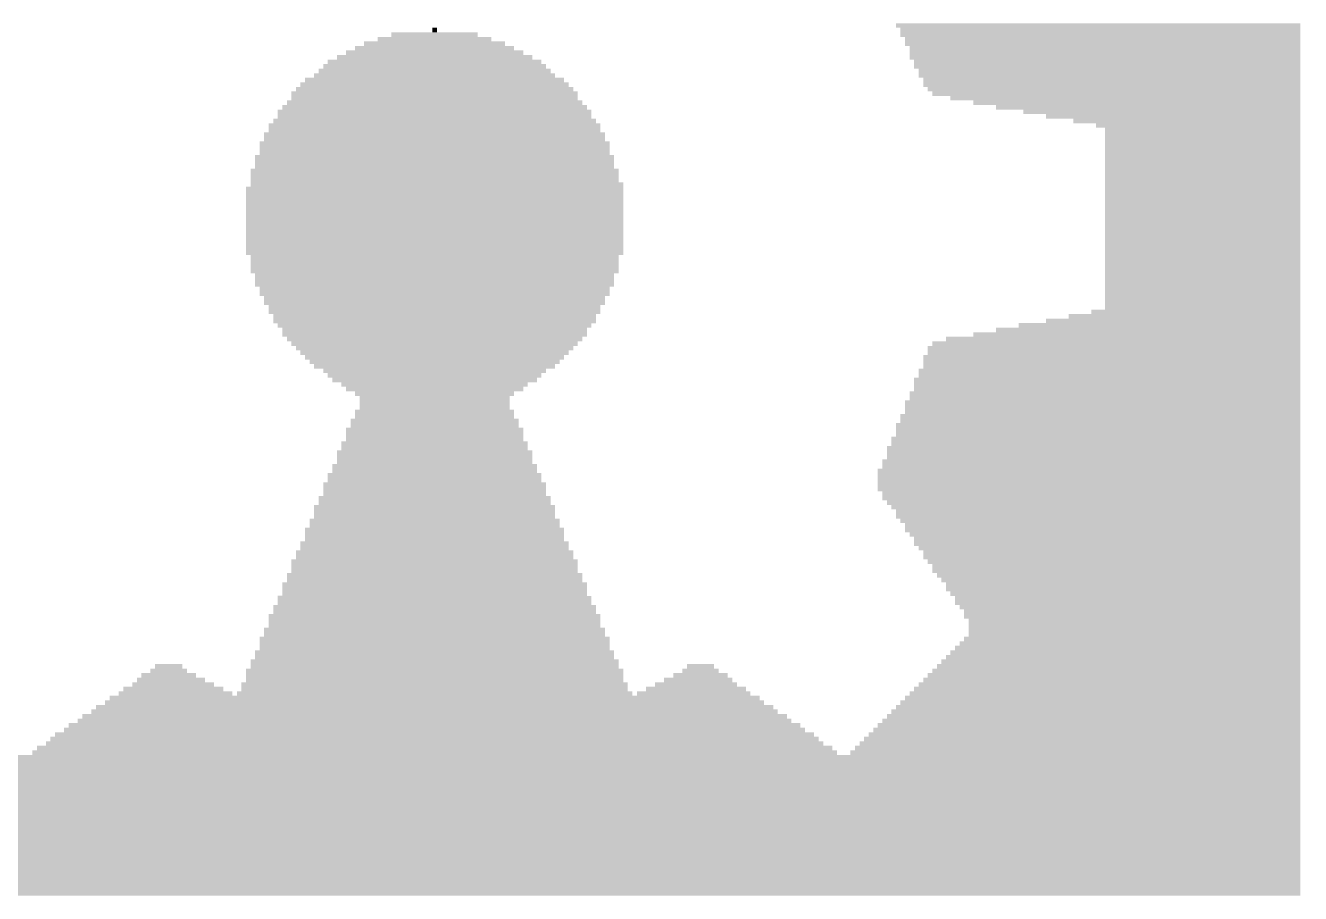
# Model space of a CAD drawing. Extents: x -3564 to 3564, y -2067 to 2176.
# Drawn here: x -145.3 to 180, y -1813.9 to -1592.3 of the extents above; entities that cross this region are included whole.
import ezdxf

# ---------------------------------------------------------------- set-up
doc = ezdxf.new("R2010")
doc.units = 0
doc.layers.add('SILKSCREEN_BOTTOM', color=6, linetype='CONTINUOUS')

msp = doc.modelspace()

# ---------------------------------------------------------------- hatches: boundary and pattern name
at = {"layer": 'SILKSCREEN_BOTTOM'}
for points in [[(-40.345157, -1594.089094), (-41.504843, -1594.089094), (-41.504843, -1592.925512), (-40.345157, -1592.929331)], [(180, -1592.92937), (76.785669, -1592.92937), (76.785669, -1591.765787), (180, -1591.769646)], [(180, -1594.089094), (77.945394, -1594.089094), (77.945394, -1592.925512), (180, -1592.929331)], [(-22.949488, -1597.568228), (-58.900512, -1597.568228), (-58.900512, -1596.404685), (-22.949488, -1596.408465)], [(-26.428622, -1596.408504), (-55.421378, -1596.408504), (-55.421378, -1595.244961), (-26.428622, -1595.24878)], [(-29.907756, -1595.248819), (-51.942244, -1595.248819), (-51.942244, -1594.085236), (-29.907756, -1594.089055)], [(180, -1595.248819), (77.945394, -1595.248819), (77.945394, -1594.085236), (180, -1594.089055)], [(180, -1596.408504), (79.105079, -1596.408504), (79.105079, -1595.244961), (180, -1595.24878)], [(180, -1597.568228), (79.105079, -1597.568228), (79.105079, -1596.404685), (180, -1596.408465)], [(-15.99122, -1601.047362), (-65.85878, -1601.047362), (-65.85878, -1599.883858), (-15.99122, -1599.887598)], [(-18.31063, -1599.887638), (-63.53937, -1599.887638), (-63.53937, -1598.724134), (-18.31063, -1598.727913)], [(-20.630039, -1598.727953), (-61.219961, -1598.727953), (-61.219961, -1597.564409), (-20.630039, -1597.568189)], [(180, -1598.727953), (80.264803, -1598.727953), (80.264803, -1597.564409), (180, -1597.568189)], [(180, -1599.887638), (80.264803, -1599.887638), (80.264803, -1598.724134), (180, -1598.727913)], [(180, -1601.047362), (80.264803, -1601.047362), (80.264803, -1599.883858), (180, -1599.887598)], [(-11.352362, -1604.526496), (-70.497638, -1604.526496), (-70.497638, -1603.363031), (-11.352362, -1603.366732)], [(-12.512087, -1603.366772), (-69.337913, -1603.366772), (-69.337913, -1602.203307), (-12.512087, -1602.207047)], [(-13.671772, -1602.207087), (-68.178228, -1602.207087), (-68.178228, -1601.043583), (-13.671772, -1601.047323)], [(180, -1602.207087), (81.424528, -1602.207087), (81.424528, -1601.043583), (180, -1601.047323)], [(180, -1603.366772), (81.424528, -1603.366772), (81.424528, -1602.203307), (180, -1602.207047)], [(180, -1604.526496), (82.584213, -1604.526496), (82.584213, -1603.363031), (180, -1603.366732)], [(-6.713504, -1608.00563), (-75.136496, -1608.00563), (-75.136496, -1606.842205), (-6.713504, -1606.845866)], [(-7.873228, -1606.845906), (-73.976772, -1606.845906), (-73.976772, -1605.68248), (-7.873228, -1605.686181)], [(-10.192638, -1605.68622), (-71.657362, -1605.68622), (-71.657362, -1604.522756), (-10.192638, -1604.526457)], [(180, -1605.68622), (82.584213, -1605.68622), (82.584213, -1604.522756), (180, -1604.526457)], [(180, -1606.845906), (83.743937, -1606.845906), (83.743937, -1605.68248), (180, -1605.686181)], [(180, -1608.00563), (83.743937, -1608.00563), (83.743937, -1606.842205), (180, -1606.845866)], [(-4.394094, -1610.325039), (-77.455906, -1610.325039), (-77.455906, -1609.161654), (-4.394094, -1609.165315)], [(-5.553819, -1609.165354), (-76.296181, -1609.165354), (-76.296181, -1608.001929), (-5.553819, -1608.005591)], [(180, -1609.165354), (84.903661, -1609.165354), (84.903661, -1608.001929), (180, -1608.005591)], [(180, -1610.325039), (86.063346, -1610.325039), (86.063346, -1609.161654), (180, -1609.165315)], [(-2.074685, -1613.804173), (-79.775315, -1613.804173), (-79.775315, -1612.640827), (-2.074685, -1612.644449)], [(-3.23437, -1612.644488), (-78.61563, -1612.644488), (-78.61563, -1611.481102), (-3.23437, -1611.484724)], [(-4.394094, -1611.484764), (-77.455906, -1611.484764), (-77.455906, -1610.321378), (-4.394094, -1610.325)], [(180, -1611.484764), (90.702205, -1611.484764), (90.702205, -1610.321378), (180, -1610.325)], [(180, -1612.644488), (96.500748, -1612.644488), (96.500748, -1611.481102), (180, -1611.484724)], [(180, -1613.804173), (102.299331, -1613.804173), (102.299331, -1612.640827), (180, -1612.644449)], [(0.244724, -1617.283307), (-82.094764, -1617.283307), (-82.094764, -1616.12), (0.244724, -1616.123583)], [(-0.914961, -1614.963898), (-80.935039, -1614.963898), (-80.935039, -1613.800551), (-0.914961, -1613.804134)], [(-0.914961, -1616.123622), (-80.935039, -1616.123622), (-80.935039, -1614.960276), (-0.914961, -1614.963858)], [(180, -1614.963898), (109.257598, -1614.963898), (109.257598, -1613.800551), (180, -1613.804134)], [(180, -1616.123622), (115.056142, -1616.123622), (115.056142, -1614.960276), (180, -1614.963858)], [(180, -1617.283307), (122.014409, -1617.283307), (122.014409, -1616.12), (180, -1616.123583)], [(2.564134, -1620.762441), (-84.414173, -1620.762441), (-84.414173, -1619.599173), (2.564134, -1619.602717)], [(1.404409, -1618.443031), (-83.254449, -1618.443031), (-83.254449, -1617.279724), (1.404409, -1617.283268)], [(1.404409, -1619.602756), (-83.254449, -1619.602756), (-83.254449, -1618.439449), (1.404409, -1618.442992)], [(180, -1618.443031), (127.812953, -1618.443031), (127.812953, -1617.279724), (180, -1617.283268)], [(180, -1619.602756), (130.132402, -1619.602756), (130.132402, -1618.439449), (180, -1618.442992)], [(180, -1620.762441), (130.132402, -1620.762441), (130.132402, -1619.599173), (180, -1619.602717)], [(3.723858, -1623.08189), (-85.573898, -1623.08189), (-85.573898, -1621.918622), (3.723858, -1621.922126)], [(3.723858, -1624.241575), (-85.573898, -1624.241575), (-85.573898, -1623.078346), (3.723858, -1623.08185)], [(2.564134, -1621.922165), (-84.414173, -1621.922165), (-84.414173, -1620.758898), (2.564134, -1620.762402)], [(180, -1621.922165), (130.132402, -1621.922165), (130.132402, -1620.758898), (180, -1620.762402)], [(180, -1623.08189), (130.132402, -1623.08189), (130.132402, -1621.918622), (180, -1621.922126)], [(180, -1624.241575), (130.132402, -1624.241575), (130.132402, -1623.078346), (180, -1623.08185)], [(4.883543, -1626.561024), (-86.733583, -1626.561024), (-86.733583, -1625.397795), (4.883543, -1625.40126)], [(3.723858, -1625.401299), (-85.573898, -1625.401299), (-85.573898, -1624.238071), (3.723858, -1624.241535)], [(180, -1625.401299), (130.132402, -1625.401299), (130.132402, -1624.238071), (180, -1624.241535)], [(180, -1626.561024), (130.132402, -1626.561024), (130.132402, -1625.397795), (180, -1625.40126)], [(6.043268, -1630.040157), (-87.893307, -1630.040157), (-87.893307, -1628.876969), (6.043268, -1628.880394)], [(4.883543, -1627.720709), (-86.733583, -1627.720709), (-86.733583, -1626.55752), (4.883543, -1626.560984)], [(4.883543, -1628.880433), (-86.733583, -1628.880433), (-86.733583, -1627.717244), (4.883543, -1627.720669)], [(180, -1627.720709), (130.132402, -1627.720709), (130.132402, -1626.55752), (180, -1626.560984)], [(180, -1628.880433), (130.132402, -1628.880433), (130.132402, -1627.717244), (180, -1627.720669)], [(180, -1630.040157), (130.132402, -1630.040157), (130.132402, -1628.876969), (180, -1628.880394)], [(6.043268, -1631.199843), (-87.893307, -1631.199843), (-87.893307, -1630.036693), (6.043268, -1630.040118)], [(6.043268, -1632.359567), (-87.893307, -1632.359567), (-87.893307, -1631.196417), (6.043268, -1631.199803)], [(7.202992, -1633.519291), (-87.893307, -1633.519291), (-87.893307, -1632.356142), (7.202992, -1632.359528)], [(180, -1631.199843), (130.132402, -1631.199843), (130.132402, -1630.036693), (180, -1630.040118)], [(180, -1632.359567), (130.132402, -1632.359567), (130.132402, -1631.196417), (180, -1631.199803)], [(180, -1633.519291), (130.132402, -1633.519291), (130.132402, -1632.356142), (180, -1632.359528)], [(7.202992, -1634.678976), (-89.053031, -1634.678976), (-89.053031, -1633.515866), (7.202992, -1633.519252)], [(7.202992, -1635.838701), (-89.053031, -1635.838701), (-89.053031, -1634.675591), (7.202992, -1634.678937)], [(7.202992, -1636.998425), (-89.053031, -1636.998425), (-89.053031, -1635.835315), (7.202992, -1635.838661)], [(180, -1634.678976), (130.132402, -1634.678976), (130.132402, -1633.515866), (180, -1633.519252)], [(180, -1635.838701), (130.132402, -1635.838701), (130.132402, -1634.675591), (180, -1634.678937)], [(180, -1636.998425), (130.132402, -1636.998425), (130.132402, -1635.835315), (180, -1635.838661)], [(7.202992, -1638.15811), (-89.053031, -1638.15811), (-89.053031, -1636.995039), (7.202992, -1636.998386)], [(7.202992, -1639.317835), (-89.053031, -1639.317835), (-89.053031, -1638.154764), (7.202992, -1638.158071)], [(7.202992, -1640.477559), (-89.053031, -1640.477559), (-89.053031, -1639.314488), (7.202992, -1639.317795)], [(180, -1638.15811), (130.132402, -1638.15811), (130.132402, -1636.995039), (180, -1636.998386)], [(180, -1639.317835), (130.132402, -1639.317835), (130.132402, -1638.154764), (180, -1638.158071)], [(180, -1640.477559), (130.132402, -1640.477559), (130.132402, -1639.314488), (180, -1639.317795)], [(7.202992, -1641.637244), (-89.053031, -1641.637244), (-89.053031, -1640.474213), (7.202992, -1640.47752)], [(7.202992, -1642.796969), (-89.053031, -1642.796969), (-89.053031, -1641.633937), (7.202992, -1641.637205)], [(180, -1641.637244), (130.132402, -1641.637244), (130.132402, -1640.474213), (180, -1640.47752)], [(180, -1642.796969), (130.132402, -1642.796969), (130.132402, -1641.633937), (180, -1641.637205)], [(7.202992, -1643.956693), (-89.053031, -1643.956693), (-89.053031, -1642.793661), (7.202992, -1642.796929)], [(7.202992, -1645.116378), (-89.053031, -1645.116378), (-89.053031, -1643.953386), (7.202992, -1643.956654)], [(7.202992, -1646.276102), (-89.053031, -1646.276102), (-89.053031, -1645.11311), (7.202992, -1645.116339)], [(180, -1643.956693), (130.132402, -1643.956693), (130.132402, -1642.793661), (180, -1642.796929)], [(180, -1645.116378), (130.132402, -1645.116378), (130.132402, -1643.953386), (180, -1643.956654)], [(180, -1646.276102), (130.132402, -1646.276102), (130.132402, -1645.11311), (180, -1645.116339)], [(7.202992, -1647.435827), (-89.053031, -1647.435827), (-89.053031, -1646.272835), (7.202992, -1646.276063)], [(7.202992, -1648.595512), (-89.053031, -1648.595512), (-89.053031, -1647.432559), (7.202992, -1647.435787)], [(7.202992, -1649.755236), (-89.053031, -1649.755236), (-89.053031, -1648.592283), (7.202992, -1648.595472)], [(180, -1647.435827), (130.132402, -1647.435827), (130.132402, -1646.272835), (180, -1646.276063)], [(180, -1648.595512), (130.132402, -1648.595512), (130.132402, -1647.432559), (180, -1647.435787)], [(180, -1649.755236), (130.132402, -1649.755236), (130.132402, -1648.592283), (180, -1648.595472)], [(7.202992, -1650.914961), (-89.053031, -1650.914961), (-89.053031, -1649.752008), (7.202992, -1649.755197)], [(6.043268, -1652.074646), (-87.893307, -1652.074646), (-87.893307, -1650.911732), (6.043268, -1650.914921)], [(6.043268, -1653.23437), (-87.893307, -1653.23437), (-87.893307, -1652.071457), (6.043268, -1652.074606)], [(180, -1650.914961), (130.132402, -1650.914961), (130.132402, -1649.752008), (180, -1649.755197)], [(180, -1652.074646), (130.132402, -1652.074646), (130.132402, -1650.911732), (180, -1650.914921)], [(180, -1653.23437), (130.132402, -1653.23437), (130.132402, -1652.071457), (180, -1652.074606)], [(6.043268, -1654.394094), (-87.893307, -1654.394094), (-87.893307, -1653.231181), (6.043268, -1653.234331)], [(6.043268, -1655.55378), (-87.893307, -1655.55378), (-87.893307, -1654.390906), (6.043268, -1654.394055)], [(4.883543, -1656.713504), (-86.733583, -1656.713504), (-86.733583, -1655.55063), (4.883543, -1655.55374)], [(180, -1654.394094), (130.132402, -1654.394094), (130.132402, -1653.231181), (180, -1653.234331)], [(180, -1655.55378), (130.132402, -1655.55378), (130.132402, -1654.390906), (180, -1654.394055)], [(180, -1656.713504), (130.132402, -1656.713504), (130.132402, -1655.55063), (180, -1655.55374)], [(4.883543, -1657.873228), (-86.733583, -1657.873228), (-86.733583, -1656.710354), (4.883543, -1656.713465)], [(4.883543, -1659.032913), (-86.733583, -1659.032913), (-86.733583, -1657.870079), (4.883543, -1657.873189)], [(180, -1657.873228), (130.132402, -1657.873228), (130.132402, -1656.710354), (180, -1656.713465)], [(180, -1659.032913), (130.132402, -1659.032913), (130.132402, -1657.870079), (180, -1657.873189)], [(3.723858, -1660.192638), (-85.573898, -1660.192638), (-85.573898, -1659.029803), (3.723858, -1659.032874)], [(3.723858, -1661.352362), (-85.573898, -1661.352362), (-85.573898, -1660.189528), (3.723858, -1660.192598)], [(2.564134, -1662.512047), (-84.414173, -1662.512047), (-84.414173, -1661.349252), (2.564134, -1661.352323)], [(180, -1660.192638), (130.132402, -1660.192638), (130.132402, -1659.029803), (180, -1659.032874)], [(180, -1661.352362), (130.132402, -1661.352362), (130.132402, -1660.189528), (180, -1660.192598)], [(180, -1662.512047), (130.132402, -1662.512047), (130.132402, -1661.349252), (180, -1661.352323)], [(2.564134, -1663.671772), (-84.414173, -1663.671772), (-84.414173, -1662.508976), (2.564134, -1662.512008)], [(1.404409, -1664.831496), (-83.254449, -1664.831496), (-83.254449, -1663.668701), (1.404409, -1663.671732)], [(1.404409, -1665.991181), (-83.254449, -1665.991181), (-83.254449, -1664.828425), (1.404409, -1664.831457)], [(180, -1665.991181), (126.653268, -1665.991181), (126.653268, -1664.828425), (180, -1664.831457)], [(180, -1663.671772), (130.132402, -1663.671772), (130.132402, -1662.508976), (180, -1662.512008)], [(180, -1664.831496), (130.132402, -1664.831496), (130.132402, -1663.668701), (180, -1663.671732)], [(0.244724, -1667.150906), (-82.094764, -1667.150906), (-82.094764, -1665.98815), (0.244724, -1665.991142)], [(0.244724, -1668.31063), (-82.094764, -1668.31063), (-82.094764, -1667.147874), (0.244724, -1667.150866)], [(-0.914961, -1669.470315), (-80.935039, -1669.470315), (-80.935039, -1668.307598), (-0.914961, -1668.310591)], [(180, -1669.470315), (108.097874, -1669.470315), (108.097874, -1668.307598), (180, -1668.310591)], [(180, -1668.31063), (115.056142, -1668.31063), (115.056142, -1667.147874), (180, -1667.150866)], [(180, -1667.150906), (120.854685, -1667.150906), (120.854685, -1665.98815), (180, -1665.991142)], [(-2.074685, -1670.630039), (-79.775315, -1670.630039), (-79.775315, -1669.467323), (-2.074685, -1669.470276)], [(-2.074685, -1671.789764), (-79.775315, -1671.789764), (-79.775315, -1670.627047), (-2.074685, -1670.63)], [(-3.23437, -1672.949449), (-78.61563, -1672.949449), (-78.61563, -1671.786772), (-3.23437, -1671.789724)], [(180, -1672.949449), (89.54248, -1672.949449), (89.54248, -1671.786772), (180, -1671.789724)], [(180, -1671.789764), (96.500748, -1671.789764), (96.500748, -1670.627047), (180, -1670.63)], [(180, -1670.630039), (102.299331, -1670.630039), (102.299331, -1669.467323), (180, -1669.470276)], [(-4.394094, -1674.109173), (-77.455906, -1674.109173), (-77.455906, -1672.946496), (-4.394094, -1672.949409)], [(-5.553819, -1675.268898), (-76.296181, -1675.268898), (-76.296181, -1674.10622), (-5.553819, -1674.109134)], [(-6.713504, -1676.428583), (-75.136496, -1676.428583), (-75.136496, -1675.265945), (-6.713504, -1675.268858)], [(180, -1675.268898), (84.903661, -1675.268898), (84.903661, -1674.10622), (180, -1674.109134)], [(180, -1676.428583), (84.903661, -1676.428583), (84.903661, -1675.265945), (180, -1675.268858)], [(180, -1674.109173), (86.063346, -1674.109173), (86.063346, -1672.946496), (180, -1672.949409)], [(-7.873228, -1677.588307), (-73.976772, -1677.588307), (-73.976772, -1676.425669), (-7.873228, -1676.428543)], [(-9.032953, -1678.748031), (-72.817047, -1678.748031), (-72.817047, -1677.585394), (-9.032953, -1677.588268)], [(180, -1677.588307), (83.743937, -1677.588307), (83.743937, -1676.425669), (180, -1676.428543)], [(180, -1678.748031), (83.743937, -1678.748031), (83.743937, -1677.585394), (180, -1677.588268)], [(-10.192638, -1679.907717), (-71.657362, -1679.907717), (-71.657362, -1678.745118), (-10.192638, -1678.747992)], [(-12.512087, -1681.067441), (-69.337913, -1681.067441), (-69.337913, -1679.904843), (-12.512087, -1679.907677)], [(-13.671772, -1682.227165), (-68.178228, -1682.227165), (-68.178228, -1681.064567), (-13.671772, -1681.067402)], [(180, -1681.067441), (82.584213, -1681.067441), (82.584213, -1679.904843), (180, -1679.907677)], [(180, -1682.227165), (82.584213, -1682.227165), (82.584213, -1681.064567), (180, -1681.067402)], [(180, -1679.907717), (83.743937, -1679.907717), (83.743937, -1678.745118), (180, -1678.747992)], [(-14.831496, -1683.38685), (-67.018504, -1683.38685), (-67.018504, -1682.224291), (-14.831496, -1682.227126)], [(-17.150906, -1684.546575), (-64.699094, -1684.546575), (-64.699094, -1683.384016), (-17.150906, -1683.386811)], [(-18.31063, -1685.706299), (-63.53937, -1685.706299), (-63.53937, -1684.54374), (-18.31063, -1684.546535)], [(180, -1683.38685), (81.424528, -1683.38685), (81.424528, -1682.224291), (180, -1682.227126)], [(180, -1684.546575), (81.424528, -1684.546575), (81.424528, -1683.384016), (180, -1683.386811)], [(180, -1685.706299), (81.424528, -1685.706299), (81.424528, -1684.54374), (180, -1684.546535)], [(-20.630039, -1686.865984), (-61.219961, -1686.865984), (-61.219961, -1685.703465), (-20.630039, -1685.70626)], [(-21.789764, -1688.025709), (-60.060236, -1688.025709), (-60.060236, -1686.863189), (-21.789764, -1686.865945)], [(-21.789764, -1689.185433), (-60.060236, -1689.185433), (-60.060236, -1688.022913), (-21.789764, -1688.025669)], [(180, -1689.185433), (79.105079, -1689.185433), (79.105079, -1688.022913), (180, -1688.025669)], [(180, -1686.865984), (80.264803, -1686.865984), (80.264803, -1685.703465), (180, -1685.70626)], [(180, -1688.025709), (80.264803, -1688.025709), (80.264803, -1686.863189), (180, -1686.865945)], [(-20.630039, -1691.504843), (-61.219961, -1691.504843), (-61.219961, -1690.342362), (-20.630039, -1690.345079)], [(-20.630039, -1692.664567), (-61.219961, -1692.664567), (-61.219961, -1691.502087), (-20.630039, -1691.504803)], [(-21.789764, -1690.345118), (-60.060236, -1690.345118), (-60.060236, -1689.182638), (-21.789764, -1689.185394)], [(180, -1692.664567), (77.945394, -1692.664567), (77.945394, -1691.502087), (180, -1691.504803)], [(180, -1690.345118), (79.105079, -1690.345118), (79.105079, -1689.182638), (180, -1689.185394)], [(180, -1691.504843), (79.105079, -1691.504843), (79.105079, -1690.342362), (180, -1690.345079)], [(-19.470354, -1693.824252), (-62.379646, -1693.824252), (-62.379646, -1692.661811), (-19.470354, -1692.664528)], [(-19.470354, -1694.983976), (-62.379646, -1694.983976), (-62.379646, -1693.821535), (-19.470354, -1693.824213)], [(180, -1694.983976), (76.785669, -1694.983976), (76.785669, -1693.821535), (180, -1693.824213)], [(180, -1693.824252), (77.945394, -1693.824252), (77.945394, -1692.661811), (180, -1692.664528)], [(-18.31063, -1696.143701), (-63.53937, -1696.143701), (-63.53937, -1694.98126), (-18.31063, -1694.983937)], [(-18.31063, -1697.303386), (-63.53937, -1697.303386), (-63.53937, -1696.140984), (-18.31063, -1696.143661)], [(-18.31063, -1698.46311), (-63.53937, -1698.46311), (-63.53937, -1697.300709), (-18.31063, -1697.303346)], [(180, -1698.46311), (75.625945, -1698.46311), (75.625945, -1697.300709), (180, -1697.303346)], [(180, -1696.143701), (76.785669, -1696.143701), (76.785669, -1694.98126), (180, -1694.983937)], [(180, -1697.303386), (76.785669, -1697.303386), (76.785669, -1696.140984), (180, -1696.143661)], [(-15.99122, -1701.942244), (-65.85878, -1701.942244), (-65.85878, -1700.779882), (-15.99122, -1700.78248)], [(-17.150906, -1699.622835), (-64.699094, -1699.622835), (-64.699094, -1698.460433), (-17.150906, -1698.463071)], [(-17.150906, -1700.78252), (-64.699094, -1700.78252), (-64.699094, -1699.620157), (-17.150906, -1699.622795)], [(180, -1700.78252), (74.46626, -1700.78252), (74.46626, -1699.620157), (180, -1699.622795)], [(180, -1701.942244), (74.46626, -1701.942244), (74.46626, -1700.779882), (180, -1700.78248)], [(180, -1699.622835), (75.625945, -1699.622835), (75.625945, -1698.460433), (180, -1698.463071)], [(-14.831496, -1705.421378), (-67.018504, -1705.421378), (-67.018504, -1704.259055), (-14.831496, -1704.261614)], [(-15.99122, -1703.101969), (-65.85878, -1703.101969), (-65.85878, -1701.939606), (-15.99122, -1701.942205)], [(-15.99122, -1704.261654), (-65.85878, -1704.261654), (-65.85878, -1703.099331), (-15.99122, -1703.101929)], [(180, -1704.261654), (73.306535, -1704.261654), (73.306535, -1703.099331), (180, -1703.101929)], [(180, -1705.421378), (73.306535, -1705.421378), (73.306535, -1704.259055), (180, -1704.261614)], [(180, -1703.101969), (74.46626, -1703.101969), (74.46626, -1701.939606), (180, -1701.942205)], [(-13.671772, -1707.740787), (-68.178228, -1707.740787), (-68.178228, -1706.578504), (-13.671772, -1706.581063)], [(-13.671772, -1708.900512), (-68.178228, -1708.900512), (-68.178228, -1707.738228), (-13.671772, -1707.740748)], [(-14.831496, -1706.581102), (-67.018504, -1706.581102), (-67.018504, -1705.41878), (-14.831496, -1705.421339)], [(180, -1706.581102), (72.146811, -1706.581102), (72.146811, -1705.41878), (180, -1705.421339)], [(180, -1707.740787), (72.146811, -1707.740787), (72.146811, -1706.578504), (180, -1706.581063)], [(180, -1708.900512), (72.146811, -1708.900512), (72.146811, -1707.738228), (180, -1707.740748)], [(-12.512087, -1710.060236), (-69.337913, -1710.060236), (-69.337913, -1708.897953), (-12.512087, -1708.900472)], [(-12.512087, -1711.219921), (-69.337913, -1711.219921), (-69.337913, -1710.057677), (-12.512087, -1710.060197)], [(180, -1710.060236), (72.146811, -1710.060236), (72.146811, -1708.897953), (180, -1708.900472)], [(180, -1711.219921), (72.146811, -1711.219921), (72.146811, -1710.057677), (180, -1710.060197)], [(-11.352362, -1713.53937), (-70.497638, -1713.53937), (-70.497638, -1712.377126), (-11.352362, -1712.379606)], [(-11.352362, -1714.699055), (-70.497638, -1714.699055), (-70.497638, -1713.53685), (-11.352362, -1713.539331)], [(-12.512087, -1712.379646), (-69.337913, -1712.379646), (-69.337913, -1711.217402), (-12.512087, -1711.219882)], [(180, -1712.379646), (73.306535, -1712.379646), (73.306535, -1711.217402), (180, -1711.219882)], [(180, -1713.53937), (73.306535, -1713.53937), (73.306535, -1712.377126), (180, -1712.379606)], [(180, -1714.699055), (74.46626, -1714.699055), (74.46626, -1713.53685), (180, -1713.539331)], [(-10.192638, -1715.85878), (-71.657362, -1715.85878), (-71.657362, -1714.696575), (-10.192638, -1714.699016)], [(-10.192638, -1717.018504), (-71.657362, -1717.018504), (-71.657362, -1715.856299), (-10.192638, -1715.85874)], [(-10.192638, -1718.178189), (-71.657362, -1718.178189), (-71.657362, -1717.016024), (-10.192638, -1717.018465)], [(180, -1715.85878), (75.625945, -1715.85878), (75.625945, -1714.696575), (180, -1714.699016)], [(180, -1717.018504), (76.785669, -1717.018504), (76.785669, -1715.856299), (180, -1715.85874)], [(180, -1718.178189), (76.785669, -1718.178189), (76.785669, -1717.016024), (180, -1717.018465)], [(-7.873228, -1721.657323), (-73.976772, -1721.657323), (-73.976772, -1720.495197), (-7.873228, -1720.497598)], [(-9.032953, -1719.337913), (-72.817047, -1719.337913), (-72.817047, -1718.175748), (-9.032953, -1718.17815)], [(-9.032953, -1720.497638), (-72.817047, -1720.497638), (-72.817047, -1719.335472), (-9.032953, -1719.337874)], [(180, -1719.337913), (77.945394, -1719.337913), (77.945394, -1718.175748), (180, -1718.17815)], [(180, -1720.497638), (79.105079, -1720.497638), (79.105079, -1719.335472), (180, -1719.337874)], [(180, -1721.657323), (79.105079, -1721.657323), (79.105079, -1720.495197), (180, -1720.497598)], [(-6.713504, -1725.136457), (-75.136496, -1725.136457), (-75.136496, -1723.97437), (-6.713504, -1723.976732)], [(-7.873228, -1722.817047), (-73.976772, -1722.817047), (-73.976772, -1721.654921), (-7.873228, -1721.657283)], [(-7.873228, -1723.976772), (-73.976772, -1723.976772), (-73.976772, -1722.814646), (-7.873228, -1722.817008)], [(180, -1722.817047), (80.264803, -1722.817047), (80.264803, -1721.654921), (180, -1721.657283)], [(180, -1723.976772), (81.424528, -1723.976772), (81.424528, -1722.814646), (180, -1722.817008)], [(180, -1725.136457), (81.424528, -1725.136457), (81.424528, -1723.97437), (180, -1723.976732)], [(-5.553819, -1727.455906), (-76.296181, -1727.455906), (-76.296181, -1726.293819), (-5.553819, -1726.296142)], [(-6.713504, -1726.296181), (-75.136496, -1726.296181), (-75.136496, -1725.134094), (-6.713504, -1725.136417)], [(180, -1726.296181), (82.584213, -1726.296181), (82.584213, -1725.134094), (180, -1725.136417)], [(180, -1727.455906), (83.743937, -1727.455906), (83.743937, -1726.293819), (180, -1726.296142)], [(-4.394094, -1729.775315), (-77.455906, -1729.775315), (-77.455906, -1728.613268), (-4.394094, -1728.615551)], [(-4.394094, -1730.935039), (-77.455906, -1730.935039), (-77.455906, -1729.772992), (-4.394094, -1729.775276)], [(-5.553819, -1728.615591), (-76.296181, -1728.615591), (-76.296181, -1727.453543), (-5.553819, -1727.455866)], [(180, -1728.615591), (83.743937, -1728.615591), (83.743937, -1727.453543), (180, -1727.455866)], [(180, -1729.775315), (84.903661, -1729.775315), (84.903661, -1728.613268), (180, -1728.615551)], [(180, -1730.935039), (86.063346, -1730.935039), (86.063346, -1729.772992), (180, -1729.775276)], [(-3.23437, -1733.254449), (-78.61563, -1733.254449), (-78.61563, -1732.092441), (-3.23437, -1732.094685)], [(-3.23437, -1734.414173), (-78.61563, -1734.414173), (-78.61563, -1733.252165), (-3.23437, -1733.254409)], [(-4.394094, -1732.094724), (-77.455906, -1732.094724), (-77.455906, -1730.932717), (-4.394094, -1730.935)], [(180, -1732.094724), (86.063346, -1732.094724), (86.063346, -1730.932717), (180, -1730.935)], [(180, -1733.254449), (87.223071, -1733.254449), (87.223071, -1732.092441), (180, -1732.094685)], [(180, -1734.414173), (88.382795, -1734.414173), (88.382795, -1733.252165), (180, -1733.254409)], [(-2.074685, -1735.573858), (-79.775315, -1735.573858), (-79.775315, -1734.41189), (-2.074685, -1734.414134)], [(-2.074685, -1736.733583), (-79.775315, -1736.733583), (-79.775315, -1735.571614), (-2.074685, -1735.573819)], [(-2.074685, -1737.893307), (-79.775315, -1737.893307), (-79.775315, -1736.731339), (-2.074685, -1736.733543)], [(180, -1735.573858), (89.54248, -1735.573858), (89.54248, -1734.41189), (180, -1734.414134)], [(180, -1736.733583), (89.54248, -1736.733583), (89.54248, -1735.571614), (180, -1735.573819)], [(180, -1737.893307), (90.702205, -1737.893307), (90.702205, -1736.731339), (180, -1736.733543)], [(0.244724, -1741.372441), (-82.094764, -1741.372441), (-82.094764, -1740.210512), (0.244724, -1740.212677)], [(-0.914961, -1739.052992), (-80.935039, -1739.052992), (-80.935039, -1737.891063), (-0.914961, -1737.893268)], [(-0.914961, -1740.212717), (-80.935039, -1740.212717), (-80.935039, -1739.050787), (-0.914961, -1739.052953)], [(180, -1739.052992), (91.861929, -1739.052992), (91.861929, -1737.891063), (180, -1737.893268)], [(180, -1740.212717), (91.861929, -1740.212717), (91.861929, -1739.050787), (180, -1739.052953)], [(180, -1741.372441), (93.021614, -1741.372441), (93.021614, -1740.210512), (180, -1740.212677)], [(1.404409, -1743.69185), (-83.254449, -1743.69185), (-83.254449, -1742.529961), (1.404409, -1742.532087)], [(0.244724, -1742.532126), (-82.094764, -1742.532126), (-82.094764, -1741.370236), (0.244724, -1741.372402)], [(180, -1742.532126), (94.181339, -1742.532126), (94.181339, -1741.370236), (180, -1741.372402)], [(180, -1743.69185), (94.181339, -1743.69185), (94.181339, -1742.529961), (180, -1742.532087)], [(2.564134, -1747.170984), (-84.414173, -1747.170984), (-84.414173, -1746.009134), (2.564134, -1746.01122)], [(1.404409, -1744.851575), (-83.254449, -1744.851575), (-83.254449, -1743.689685), (1.404409, -1743.691811)], [(1.404409, -1746.01126), (-83.254449, -1746.01126), (-83.254449, -1744.849409), (1.404409, -1744.851535)], [(180, -1744.851575), (95.341063, -1744.851575), (95.341063, -1743.689685), (180, -1743.691811)], [(180, -1746.01126), (95.341063, -1746.01126), (95.341063, -1744.849409), (180, -1744.851535)], [(180, -1747.170984), (95.341063, -1747.170984), (95.341063, -1746.009134), (180, -1746.01122)], [(3.723858, -1749.490394), (-85.573898, -1749.490394), (-85.573898, -1748.328583), (3.723858, -1748.330669)], [(3.723858, -1750.650118), (-85.573898, -1750.650118), (-85.573898, -1749.488307), (3.723858, -1749.490354)], [(2.564134, -1748.330709), (-84.414173, -1748.330709), (-84.414173, -1747.168858), (2.564134, -1747.170945)], [(180, -1750.650118), (93.021614, -1750.650118), (93.021614, -1749.488307), (180, -1749.490354)], [(180, -1749.490394), (94.181339, -1749.490394), (94.181339, -1748.328583), (180, -1748.330669)], [(180, -1748.330709), (95.341063, -1748.330709), (95.341063, -1747.168858), (180, -1747.170945)], [(4.883543, -1752.969528), (-86.733583, -1752.969528), (-86.733583, -1751.807756), (4.883543, -1751.809803)], [(4.883543, -1754.129252), (-86.733583, -1754.129252), (-86.733583, -1752.96748), (4.883543, -1752.969488)], [(3.723858, -1751.809843), (-85.573898, -1751.809843), (-85.573898, -1750.648031), (3.723858, -1750.650079)], [(180, -1754.129252), (89.54248, -1754.129252), (89.54248, -1752.96748), (180, -1752.969488)], [(180, -1752.969528), (90.702205, -1752.969528), (90.702205, -1751.807756), (180, -1751.809803)], [(180, -1751.809843), (91.861929, -1751.809843), (91.861929, -1750.648031), (180, -1750.650079)], [(-104.129252, -1757.608386), (-113.406969, -1757.608386), (-113.406969, -1756.446654), (-104.129252, -1756.448622)], [(-105.288976, -1756.448661), (-112.247244, -1756.448661), (-112.247244, -1755.286929), (-105.288976, -1755.288937)], [(7.202992, -1757.608386), (-89.053031, -1757.608386), (-89.053031, -1756.446654), (7.202992, -1756.448622)], [(6.043268, -1755.288976), (-87.893307, -1755.288976), (-87.893307, -1754.127205), (6.043268, -1754.129213)], [(6.043268, -1756.448661), (-87.893307, -1756.448661), (-87.893307, -1755.286929), (6.043268, -1755.288937)], [(31.556929, -1757.608386), (22.279213, -1757.608386), (22.279213, -1756.446654), (31.556929, -1756.448622)], [(30.397205, -1756.448661), (23.438937, -1756.448661), (23.438937, -1755.286929), (30.397205, -1755.288937)], [(180, -1757.608386), (86.063346, -1757.608386), (86.063346, -1756.446654), (180, -1756.448622)], [(180, -1756.448661), (87.223071, -1756.448661), (87.223071, -1755.286929), (180, -1755.288937)], [(180, -1755.288976), (88.382795, -1755.288976), (88.382795, -1754.127205), (180, -1754.129213)], [(-99.490433, -1759.927795), (-116.886102, -1759.927795), (-116.886102, -1758.766102), (-99.490433, -1758.768071)], [(-101.809843, -1758.76811), (-115.726378, -1758.76811), (-115.726378, -1757.606378), (-101.809843, -1757.608346)], [(7.202992, -1758.76811), (-89.053031, -1758.76811), (-89.053031, -1757.606378), (7.202992, -1757.608346)], [(7.202992, -1759.927795), (-89.053031, -1759.927795), (-89.053031, -1758.766102), (7.202992, -1758.768071)], [(35.036063, -1759.927795), (17.640394, -1759.927795), (17.640394, -1758.766102), (35.036063, -1758.768071)], [(33.876339, -1758.76811), (19.959803, -1758.76811), (19.959803, -1757.606378), (33.876339, -1757.608346)], [(180, -1759.927795), (83.743937, -1759.927795), (83.743937, -1758.766102), (180, -1758.768071)], [(180, -1758.76811), (84.903661, -1758.76811), (84.903661, -1757.606378), (180, -1757.608346)], [(-92.532165, -1763.406929), (-121.524961, -1763.406929), (-121.524961, -1762.245276), (-92.532165, -1762.247205)], [(-94.851575, -1762.247244), (-120.365236, -1762.247244), (-120.365236, -1761.085551), (-94.851575, -1761.08748)], [(-97.170984, -1761.08752), (-118.045827, -1761.08752), (-118.045827, -1759.925827), (-97.170984, -1759.927756)], [(9.522402, -1763.406929), (-91.372441, -1763.406929), (-91.372441, -1762.245276), (9.522402, -1762.247205)], [(8.362677, -1761.08752), (-90.212717, -1761.08752), (-90.212717, -1759.925827), (8.362677, -1759.927756)], [(8.362677, -1762.247244), (-90.212717, -1762.247244), (-90.212717, -1761.085551), (8.362677, -1761.08748)], [(39.674921, -1763.406929), (10.682126, -1763.406929), (10.682126, -1762.245276), (39.674921, -1762.247205)], [(38.515197, -1762.247244), (13.001535, -1762.247244), (13.001535, -1761.085551), (38.515197, -1761.08748)], [(36.195787, -1761.08752), (15.320945, -1761.08752), (15.320945, -1759.925827), (36.195787, -1759.927756)], [(180, -1763.406929), (80.264803, -1763.406929), (80.264803, -1762.245276), (180, -1762.247205)], [(180, -1762.247244), (81.424528, -1762.247244), (81.424528, -1761.085551), (180, -1761.08748)], [(180, -1761.08752), (82.584213, -1761.08752), (82.584213, -1759.925827), (180, -1759.927756)], [(45.473465, -1766.886063), (-127.323504, -1766.886063), (-127.323504, -1765.724449), (45.473465, -1765.726339)], [(43.154055, -1765.726378), (-125.004094, -1765.726378), (-125.004094, -1764.564724), (43.154055, -1764.566614)], [(41.994331, -1764.566654), (-123.84437, -1764.566654), (-123.84437, -1763.405), (41.994331, -1763.40689)], [(180, -1766.886063), (76.785669, -1766.886063), (76.785669, -1765.724449), (180, -1765.726339)], [(180, -1765.726378), (77.945394, -1765.726378), (77.945394, -1764.564724), (180, -1764.566614)], [(180, -1764.566654), (79.105079, -1764.566654), (79.105079, -1763.405), (180, -1763.40689)], [(50.112323, -1770.365197), (-131.962362, -1770.365197), (-131.962362, -1769.203622), (50.112323, -1769.205472)], [(48.952598, -1769.205512), (-130.802638, -1769.205512), (-130.802638, -1768.043898), (48.952598, -1768.045748)], [(46.633189, -1768.045787), (-128.483228, -1768.045787), (-128.483228, -1766.884173), (46.633189, -1766.886024)], [(180, -1770.365197), (73.306535, -1770.365197), (73.306535, -1769.203622), (180, -1769.205472)], [(180, -1769.205512), (74.46626, -1769.205512), (74.46626, -1768.043898), (180, -1768.045748)], [(180, -1768.045787), (75.625945, -1768.045787), (75.625945, -1766.884173), (180, -1766.886024)], [(55.910866, -1773.844331), (-137.760906, -1773.844331), (-137.760906, -1772.682795), (55.910866, -1772.684606)], [(53.591457, -1772.684646), (-135.441496, -1772.684646), (-135.441496, -1771.523071), (53.591457, -1771.524882)], [(52.431732, -1771.524921), (-134.281772, -1771.524921), (-134.281772, -1770.363346), (52.431732, -1770.365157)], [(180, -1773.844331), (69.827402, -1773.844331), (69.827402, -1772.682795), (180, -1772.684606)], [(180, -1772.684646), (70.987126, -1772.684646), (70.987126, -1771.523071), (180, -1771.524882)], [(180, -1771.524921), (72.146811, -1771.524921), (72.146811, -1770.363346), (180, -1770.365157)], [(58.230276, -1776.16378), (-140.080315, -1776.16378), (-140.080315, -1775.002244), (58.230276, -1775.004016)], [(57.070591, -1775.004055), (-138.92063, -1775.004055), (-138.92063, -1773.84252), (57.070591, -1773.844291)], [(180, -1776.16378), (67.507992, -1776.16378), (67.507992, -1775.002244), (180, -1775.004016)], [(180, -1775.004055), (68.667677, -1775.004055), (68.667677, -1773.84252), (180, -1773.844291)], [(180, -1779.642913), (-261.850039, -1779.642913), (-261.850039, -1778.481417), (180, -1778.48315)], [(61.709409, -1778.483189), (-143.559449, -1778.483189), (-143.559449, -1777.321693), (61.709409, -1777.323425)], [(60.549724, -1777.323465), (-142.399764, -1777.323465), (-142.399764, -1776.161969), (60.549724, -1776.16374)], [(180, -1778.483189), (65.188543, -1778.483189), (65.188543, -1777.321693), (180, -1777.323425)], [(180, -1777.323465), (66.348268, -1777.323465), (66.348268, -1776.161969), (180, -1776.16374)], [(180, -1780.802598), (-261.850039, -1780.802598), (-261.850039, -1779.641142), (180, -1779.642874)], [(180, -1781.962323), (-261.850039, -1781.962323), (-261.850039, -1780.800866), (180, -1780.802559)], [(180, -1783.122047), (-261.850039, -1783.122047), (-261.850039, -1781.960591), (180, -1781.962283)], [(180, -1784.281732), (-261.850039, -1784.281732), (-261.850039, -1783.120315), (180, -1783.122008)], [(180, -1785.441457), (-261.850039, -1785.441457), (-261.850039, -1784.280039), (180, -1784.281693)], [(180, -1786.601181), (-261.850039, -1786.601181), (-261.850039, -1785.439764), (180, -1785.441417)], [(180, -1787.760866), (-261.850039, -1787.760866), (-261.850039, -1786.599488), (180, -1786.601142)], [(180, -1788.920591), (-261.850039, -1788.920591), (-261.850039, -1787.759213), (180, -1787.760827)], [(180, -1790.080315), (-261.850039, -1790.080315), (-261.850039, -1788.918937), (180, -1788.920551)], [(180, -1791.24), (-261.850039, -1791.24), (-261.850039, -1790.078661), (180, -1790.080276)], [(180, -1792.399724), (-261.850039, -1792.399724), (-261.850039, -1791.238386), (180, -1791.239961)], [(180, -1793.559449), (-261.850039, -1793.559449), (-261.850039, -1792.39811), (180, -1792.399685)], [(180, -1794.719134), (-261.850039, -1794.719134), (-261.850039, -1793.557835), (180, -1793.559409)], [(180, -1795.878858), (-261.850039, -1795.878858), (-261.850039, -1794.717559), (180, -1794.719094)], [(180, -1797.038583), (-261.850039, -1797.038583), (-261.850039, -1795.877283), (180, -1795.878819)], [(180, -1798.198268), (-261.850039, -1798.198268), (-261.850039, -1797.037008), (180, -1797.038543)], [(180, -1799.357992), (-261.850039, -1799.357992), (-261.850039, -1798.196732), (180, -1798.198228)], [(180, -1800.517717), (-261.850039, -1800.517717), (-261.850039, -1799.356457), (180, -1799.357953)], [(180, -1801.677402), (-261.850039, -1801.677402), (-261.850039, -1800.516181), (180, -1800.517677)], [(180, -1802.837126), (-261.850039, -1802.837126), (-261.850039, -1801.675906), (180, -1801.677362)], [(180, -1803.99685), (-261.850039, -1803.99685), (-261.850039, -1802.83563), (180, -1802.837087)], [(180, -1805.156535), (-261.850039, -1805.156535), (-261.850039, -1803.995354), (180, -1803.996811)], [(180, -1806.31626), (-261.850039, -1806.31626), (-261.850039, -1805.155079), (180, -1805.156496)], [(180, -1807.475984), (-261.850039, -1807.475984), (-261.850039, -1806.314803), (180, -1806.31622)], [(180, -1808.635669), (-261.850039, -1808.635669), (-261.850039, -1807.474528), (180, -1807.475945)], [(180, -1809.795394), (-261.850039, -1809.795394), (-261.850039, -1808.634252), (180, -1808.63563)], [(180, -1810.955118), (-261.850039, -1810.955118), (-261.850039, -1809.793976), (180, -1809.795354)], [(180, -1812.114803), (-261.850039, -1812.114803), (-261.850039, -1810.953701), (180, -1810.955079)], [(180, -1813.274528), (-261.850039, -1813.274528), (-261.850039, -1812.113425), (180, -1812.114764)], [(180, -1814.434252), (-261.850039, -1814.434252), (-261.850039, -1813.27315), (180, -1813.274488)]]:
    msp.add_hatch(color=6, dxfattribs=at).paths.add_polyline_path(points)

doc.saveas('drawing.dxf')
